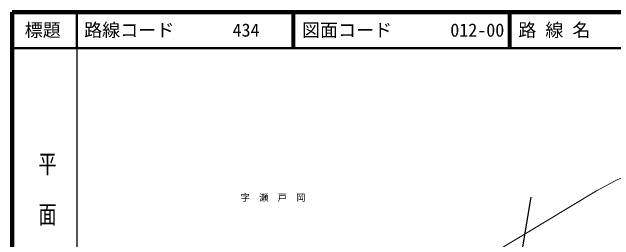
# Model space of a CAD drawing. Units: millimetres at full size, sheet at 1:1000; details may follow other scales. Extents: x 40000 to 680000, y 20000 to 380000.
# Drawn here: x 40000 to 206899, y 316799 to 380000 of the extents above; entities that cross this region are included whole.
import ezdxf
from ezdxf.enums import TextEntityAlignment as Align

# ---------------------------------------------------------------- set-up
doc = ezdxf.new("R2010")
doc.units = ezdxf.units.MM
doc.header["$LTSCALE"] = 1000
doc.layers.add('M-BMK-HTXT', color=7, linetype='Continuous')
doc.layers.add('M-TTL-TXT', color=7, linetype='Continuous')
for name, color, linetype, lineweight in [('M-BMK-ROW', 30, 'Continuous', 25), ('M-STR-HTXT', 7, 'Continuous', 13), ('M-TTL', 2, 'Continuous', 140), ('M-TTL-BAND', 7, 'Continuous', 25), ('M-TTL-LINE', 7, 'Continuous', 50)]:
    doc.layers.add(name, color=color, linetype=linetype, lineweight=lineweight)
doc.styles.add('@ＭＳ ゴシック', font='')
doc.styles.add('ＭＳ ゴシック', font='')
doc.styles.get('@ＭＳ ゴシック').set_extended_font_data('@MS Gothic')
doc.styles.get('ＭＳ ゴシック').set_extended_font_data('MS Gothic')

msp = doc.modelspace()

# ---------------------------------------------------------------- linework, layer by layer
at = {"layer": 'M-BMK-ROW'}
msp.add_line((183888, 328702), (178721, 297961), dxfattribs=at)
at = {"layer": 'M-STR-HTXT'}
msp.add_lwpolyline([(88222, 312202), (111122, 304164), (118934, 302535), (128513, 301594), (132977, 301544), (138189, 301819), (145013, 302645), (151758, 304125), (160938, 307022), (166501, 309517), (172754, 312807), (202049, 330441), (207251, 333215), (212482, 335677), (218242, 338165), (226226, 341038), (233228, 343054), (241301, 344989), (250830, 346449), (259235, 347180), (267178, 347444), (278392, 347046), (318808, 344671)], dxfattribs=at)
at = {"layer": 'M-TTL'}
for p, q in [((40000, 380000), (40000, 20000)), ((680000, 380000), (40000, 380000))]:
    msp.add_line(p, q, dxfattribs=at)
at = {"layer": 'M-TTL-BAND'}
msp.add_line((58000, 370000), (58000, 20000), dxfattribs=at)
at = {"layer": 'M-TTL-LINE'}
for p, q in [((58000, 380000), (58000, 370000)), ((117750, 380000), (117750, 370000)), ((118250, 380000), (118250, 370000)), ((177750, 380000), (177750, 370000)), ((178250, 380000), (178250, 370000)), ((40000, 370000), (680000, 370000))]:
    msp.add_line(p, q, dxfattribs=at)

# ---------------------------------------------------------------- texts
at = {"layer": 'M-BMK-HTXT', "style": 'ＭＳ ゴシック'}
msp.add_text('字\u3000瀬\u3000戸\u3000岡', height=1833, dxfattribs=at).set_placement((103367, 327074), align=Align.BOTTOM_LEFT)
at = {"layer": 'M-TTL-BAND', "style": '@ＭＳ ゴシック', "width": 1.4}
msp.add_text('平  面  図', height=3666, rotation=270, dxfattribs=at).set_placement((49777, 306475), align=Align.MIDDLE_RIGHT)
at = {"layer": 'M-TTL-TXT', "style": 'ＭＳ ゴシック'}
msp.add_text('標題', height=3666, dxfattribs=at).set_placement((48500, 375000), align=Align.MIDDLE_CENTER)
for s, p in [('路線コード', (60000, 375000)), ('路 線 名', (180380, 375000)), ('434', (101142, 375000)), ('図面コード', (120380, 375000)), ('012-00', (161521, 375000))]:
    msp.add_text(s, height=3666, dxfattribs=at).set_placement(p, align=Align.MIDDLE_LEFT)

doc.saveas('drawing.dxf')
